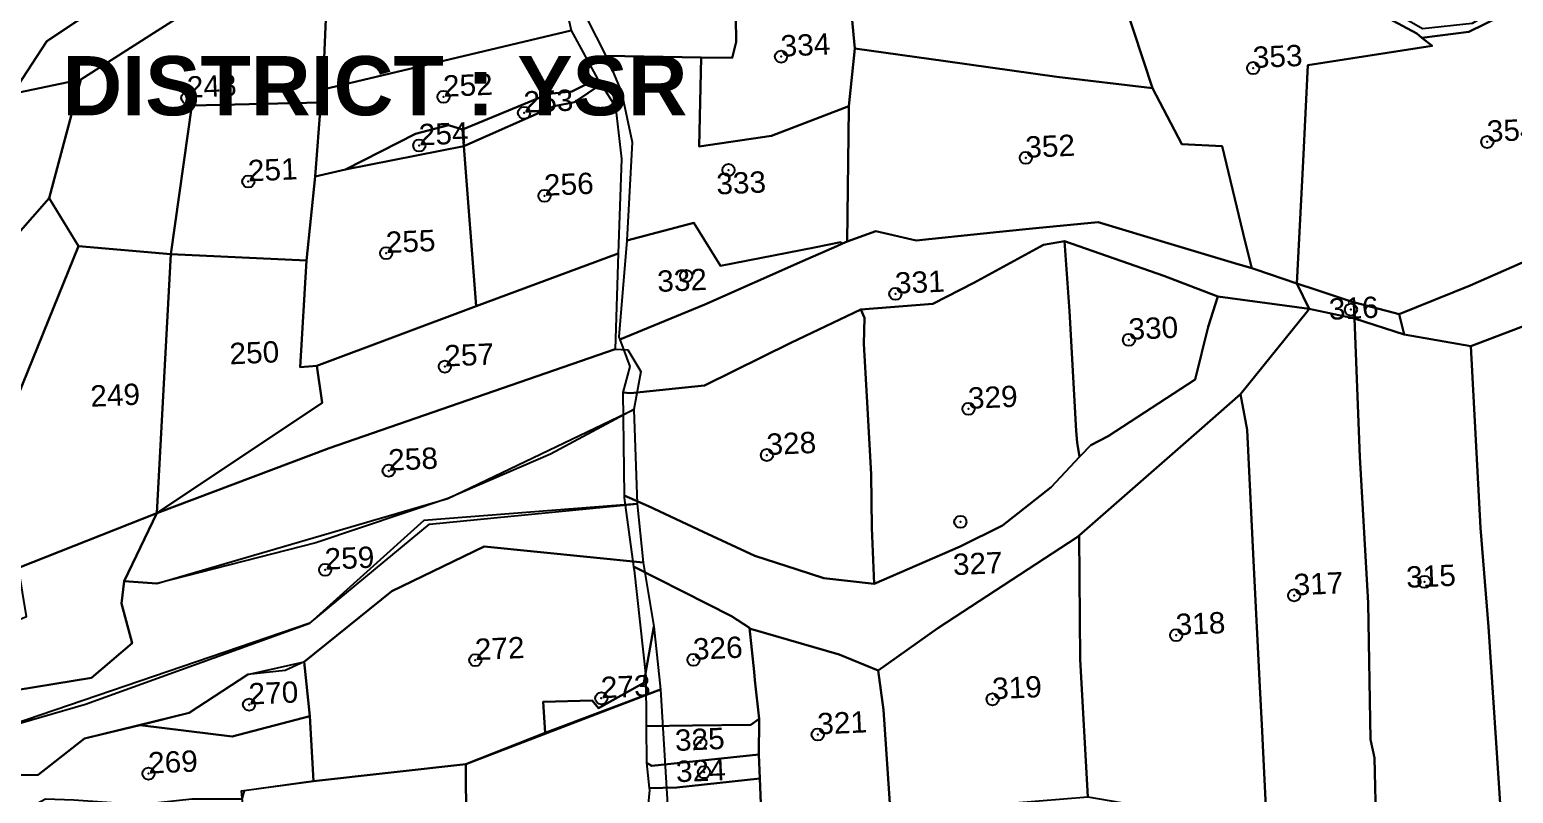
# Model space of a CAD drawing. Header units: inches. Extents: x 204181 to 273365, y 1587708 to 1600456.
# Drawn here: x 217638 to 218859, y 1594225 to 1594854 of the extents above; entities that cross this region are included whole.
import ezdxf

# ---------------------------------------------------------------- set-up
doc = ezdxf.new("R2010")
doc.units = ezdxf.units.IN
doc.header["$LTSCALE"] = 15
doc.header["$MEASUREMENT"] = 0
doc.header["$PDMODE"] = 32
doc.header["$PDSIZE"] = 10
for name, color, linetype in [('PLOT', 7, 'Continuous'), ('PLOTS NO', 7, 'Continuous'), ('TEXT', 1, 'Continuous')]:
    doc.layers.add(name, color=color, linetype=linetype)
doc.styles.get("Standard").update_dxf_attribs({"font": 'arial.ttf'})

msp = doc.modelspace()

# ---------------------------------------------------------------- linework, layer by layer
at = {"layer": 'PLOT'}
for points in [[(217783, 1595014.3), (217922.8, 1595263.1), (217939.5, 1595194.3), (217904.8, 1595153.4), (217855.4, 1595036.8), (217843.5, 1595008.3), (217849.3, 1594920.8), (217679.7, 1594812.6), (217623.3, 1594800.6), (217651.7, 1594844.1), (217702.1, 1594877.6), (217782.4, 1594906.1), (217809.8, 1594965.4), (217783, 1595014.3)], [(217623.3, 1594800.6), (217547.5, 1594817.6), (217628.9, 1594944.3), (217700.4, 1595044.1), (217783, 1595014.3), (217809.8, 1594965.4), (217782.4, 1594906.1), (217702.1, 1594877.6), (217651.7, 1594844.1), (217623.3, 1594800.6)], [(218490.6, 1594958.7), (218474, 1594961.7), (218470.4, 1594905.4), (218448.6, 1594910.2), (218390.6, 1594923), (218337.9, 1594934.8), (218330.2, 1594926.6), (218326.7, 1594930), (218313.1, 1594930.5), (218311.3, 1594939.8), (218281.3, 1594945.5), (218295.3, 1594909.4), (218298.2, 1594899), (218311.7, 1594890.5), (218316.5, 1594838.1), (218391.3, 1594827.5), (218482.8, 1594814.6), (218561.7, 1594805.3), (218530.3, 1594900.5), (218503.1, 1594909.8), (218489.3, 1594936.9), (218490.6, 1594958.7)], [(217884, 1594927), (218061.8, 1594948.2), (218083.1, 1594852.9), (217878.9, 1594804.2), (217884, 1594927)], [(218698.6, 1594921.1), (218686.1, 1594934.6), (218683.9, 1594936), (218664.7, 1594930.6), (218621.5, 1594903.5), (218559.7, 1594909.5), (218530.3, 1594900.5), (218561.7, 1594805.3), (218585.8, 1594759.3), (218619, 1594757.5), (218637.9, 1594678.9), (218643.2, 1594657.1), (218646.6, 1594656.1), (218680.5, 1594644.7), (218685.5, 1594745.2), (218689.5, 1594824.2), (218791.8, 1594840.3), (218783.3, 1594846.9), (218779, 1594850.3), (218747.8, 1594867.1), (218698.6, 1594921.1)], [(217653.7, 1594714.8), (217679.7, 1594812.6), (217849.3, 1594920.8), (217884, 1594927), (217878.9, 1594804.2), (217877.3, 1594793.5), (217771, 1594791.2), (217753.7, 1594668.7), (217677.7, 1594675.4), (217653.7, 1594714.8)], [(218939, 1594912.9), (218938, 1594913.9), (218929.5, 1594922.1), (218879.4, 1594891.8), (218824.6, 1594858.6), (218783.7, 1594854.1), (218748.3, 1594874.4), (218702.9, 1594926.3), (218698.6, 1594921.1), (218747.8, 1594867.1), (218779, 1594850.3), (218783.3, 1594846.9), (218821.9, 1594851.7), (218860.6, 1594870.7), (218936, 1594907.7), (218939, 1594912.9)], [(218298.2, 1594899), (218265.1, 1594914.7), (218258.3, 1594911.5), (218249, 1594910.7), (218246.6, 1594897.2), (218218.4, 1594884.4), (218219, 1594843.3), (218215.7, 1594830.3), (218190.3, 1594830.7), (218188.5, 1594757.4), (218248.1, 1594766.2), (218311.8, 1594790.6), (218316.5, 1594838.1), (218311.7, 1594890.5), (218298.2, 1594899)], [(219027.7, 1594790.7), (219006.6, 1594830.1), (218996.4, 1594849.2), (218936, 1594907.7), (218860.6, 1594870.7), (218821.9, 1594851.7), (218783.3, 1594846.9), (218791.8, 1594840.3), (218689.5, 1594824.2), (218685.5, 1594745.2), (218680.5, 1594644.7), (218696.4, 1594639.3), (218726, 1594629.4), (218764.7, 1594619.3), (218823.1, 1594642.9), (218877.9, 1594667), (218951.9, 1594725), (219024.9, 1594782.3), (219027.7, 1594790.7)], [(217878.9, 1594804.2), (218083.1, 1594852.9), (218104.9, 1594813), (218083.8, 1594802.5), (218064.9, 1594800.6), (217993.7, 1594771.3), (217982.3, 1594774.9), (217955.2, 1594767.8), (217897.6, 1594738.4), (217872.5, 1594732.7), (217877.3, 1594793.5), (217878.9, 1594804.2)], [(218561.7, 1594805.3), (218482.8, 1594814.6), (218391.3, 1594827.5), (218316.5, 1594838.1), (218311.8, 1594790.6), (218311.6, 1594788.7), (218310.2, 1594679.1), (218333.8, 1594687.8), (218367, 1594680.1), (218435.6, 1594687), (218465.6, 1594690), (218516.9, 1594695.1), (218577, 1594677), (218629.1, 1594661.3), (218643.2, 1594657.1), (218637.9, 1594678.9), (218619, 1594757.5), (218585.8, 1594759.3), (218561.7, 1594805.3)], [(218311.8, 1594790.6), (218248.1, 1594766.2), (218188.5, 1594757.4), (218190.3, 1594830.7), (218111.8, 1594832.1), (218112.4, 1594830.9), (218124.6, 1594802.2), (218133.4, 1594760.8), (218129.1, 1594680.1), (218184.2, 1594694.4), (218206.1, 1594659), (218283.5, 1594674.2), (218304.9, 1594678.5), (218306.5, 1594677.5), (218310.2, 1594679.1), (218311.6, 1594788.7), (218311.8, 1594790.6)], [(217470.1, 1594362.9), (217432.4, 1594427.1), (217469.7, 1594450), (217489.7, 1594563.7), (217501, 1594612), (217513.9, 1594635.5), (217558.8, 1594643.7), (217605, 1594699), (217613.5, 1594711.8), (217623.3, 1594800.6), (217679.7, 1594812.6), (217653.7, 1594714.8), (217582.9, 1594634.4), (217525.7, 1594533), (217505.4, 1594444.5), (217470.1, 1594362.9)], [(217994.9, 1594757.7), (217993.7, 1594771.3), (218064.9, 1594800.6), (218083.8, 1594802.5), (218104.9, 1594813), (218107.9, 1594808.7), (218085.8, 1594793.9), (218069.1, 1594790.6), (217994.9, 1594757.7)], [(217994.9, 1594757.7), (218069.1, 1594790.6), (218085.8, 1594793.9), (218107.9, 1594808.7), (218119.6, 1594790), (218124.6, 1594747.1), (218121.8, 1594669.3), (218005.1, 1594625.9), (217994.9, 1594757.7)], [(217771, 1594791.2), (217877.3, 1594793.5), (217872.5, 1594732.7), (217865.3, 1594663.6), (217753.7, 1594668.7), (217771, 1594791.2)], [(217994.9, 1594757.7), (217897.6, 1594738.4), (217955.2, 1594767.8), (217982.3, 1594774.9), (217993.7, 1594771.3), (217994.9, 1594757.7)], [(217994.9, 1594757.7), (218005.1, 1594625.9), (217874, 1594576.9), (217860.1, 1594575.7), (217865.3, 1594663.6), (217872.5, 1594732.7), (217897.6, 1594738.4), (217994.9, 1594757.7)], [(217505.4, 1594444.5), (217525.7, 1594533), (217582.9, 1594634.4), (217653.7, 1594714.8), (217677.7, 1594675.4), (217619.5, 1594531.9), (217546, 1594459.5), (217505.4, 1594444.5)], [(218306.5, 1594677.5), (218304.9, 1594678.5), (218283.5, 1594674.2), (218206.1, 1594659), (218184.2, 1594694.4), (218129.1, 1594680.1), (218122.5, 1594600.8), (218123.3, 1594598.6), (218193.3, 1594627.4), (218273.5, 1594662.9), (218301.9, 1594675.4), (218306.5, 1594677.5)], [(218643.2, 1594657.1), (218629.1, 1594661.3), (218577, 1594677), (218516.9, 1594695.1), (218465.6, 1594690), (218435.6, 1594687), (218367, 1594680.1), (218333.8, 1594687.8), (218310.2, 1594679.1), (218306.5, 1594677.5), (218301.9, 1594675.4), (218273.5, 1594662.9), (218193.3, 1594627.4), (218123.3, 1594598.6), (218131.5, 1594576.3), (218125.6, 1594554.8), (218132.1, 1594554.4), (218193, 1594560.6), (218263.9, 1594595.7), (218321.7, 1594623.1), (218380.7, 1594627.8), (218414.6, 1594645.1), (218471.8, 1594676.5), (218489.3, 1594679.5), (218571, 1594650.9), (218615.3, 1594633.8), (218690.5, 1594623.7), (218680.5, 1594644.7), (218646.6, 1594656.1), (218643.2, 1594657.1)], [(218501.6, 1594501.8), (218499.5, 1594513.7), (218498.9, 1594523.4), (218493.4, 1594621.9), (218489.3, 1594679.5), (218471.8, 1594676.5), (218414.6, 1594645.1), (218380.7, 1594627.8), (218321.7, 1594623.1), (218324.5, 1594616.3), (218324, 1594595), (218326.5, 1594551.5), (218330.1, 1594487.8), (218330.6, 1594443.5), (218332.6, 1594397.4), (218403.2, 1594428.1), (218438.2, 1594445.4), (218478.3, 1594477.1), (218501.6, 1594501.8)], [(218615.3, 1594633.8), (218571, 1594650.9), (218489.3, 1594679.5), (218493.4, 1594621.9), (218498.9, 1594523.4), (218499.5, 1594513.7), (218501.6, 1594501.8), (218502.7, 1594503), (218510.8, 1594511.6), (218525, 1594519), (218596.7, 1594565.5), (218607.5, 1594608.9), (218615.3, 1594633.8)], [(217616.2, 1594459.1), (217619.5, 1594531.9), (217677.7, 1594675.4), (217753.7, 1594668.7), (217742.2, 1594455.6), (217628.5, 1594410.7), (217616.2, 1594459.1)], [(217742.2, 1594455.6), (217878.2, 1594546.3), (217874, 1594576.9), (218005.1, 1594625.9), (218121.8, 1594669.3), (218119.5, 1594590.6), (217884.1, 1594509.2), (217742.2, 1594455.6)], [(217874, 1594576.9), (217878.2, 1594546.3), (217742.2, 1594455.6), (217753.7, 1594668.7), (217865.3, 1594663.6), (217860.1, 1594575.7), (217874, 1594576.9)], [(218764.7, 1594619.3), (218726, 1594629.4), (218696.4, 1594639.3), (218680.5, 1594644.7), (218690.5, 1594623.7), (218727.9, 1594615.7), (218768.7, 1594602.5), (218764.7, 1594619.3)], [(218949.5, 1594234.1), (218939.4, 1594366.4), (218924.4, 1594543.4), (218918.8, 1594644.1), (218898, 1594621.2), (218823.5, 1594593), (218831.5, 1594443.4), (218838, 1594361.9), (218848.2, 1594208.5), (218888.7, 1594211.9), (218890, 1594211.7), (218935, 1594229.8), (218949.5, 1594234.1)], [(218690.5, 1594623.7), (218615.3, 1594633.8), (218607.5, 1594608.9), (218596.7, 1594565.5), (218525, 1594519), (218510.8, 1594511.6), (218502.7, 1594503), (218501.6, 1594501.8), (218478.3, 1594477.1), (218438.2, 1594445.4), (218403.2, 1594428.1), (218332.6, 1594397.4), (218291, 1594402), (218269.3, 1594409.1), (218234.3, 1594420.4), (218191.7, 1594440.3), (218146.8, 1594461.3), (218126.8, 1594470), (218126.8, 1594468.3), (218134.4, 1594411.8), (218215, 1594370.7), (218229.9, 1594361.1), (218230.8, 1594360.5), (218303.8, 1594339.3), (218335.8, 1594326.2), (218384.8, 1594360.9), (218499.6, 1594435.9), (218501.2, 1594437.2), (218600.1, 1594523.7), (218634.1, 1594553.5), (218689.1, 1594621.9), (218690.5, 1594623.7)], [(218332.6, 1594397.4), (218330.6, 1594443.5), (218330.1, 1594487.8), (218326.5, 1594551.5), (218324, 1594595), (218324.5, 1594616.3), (218321.7, 1594623.1), (218263.9, 1594595.7), (218193, 1594560.6), (218132.1, 1594554.4), (218125.6, 1594554.8), (218126.8, 1594470), (218146.8, 1594461.3), (218191.7, 1594440.3), (218234.3, 1594420.4), (218269.3, 1594409.1), (218291, 1594402), (218332.6, 1594397.4)], [(218727.9, 1594615.7), (218690.5, 1594623.7), (218689.1, 1594621.9), (218634.1, 1594553.5), (218639.4, 1594524.1), (218644.8, 1594416.3), (218650, 1594312.7), (218651.9, 1594276.1), (218652.5, 1594264.3), (218655.3, 1594202.6), (218714.4, 1594190.9), (218745.6, 1594194.5), (218744.4, 1594254.2), (218741, 1594269.3), (218739.1, 1594381.7), (218732.2, 1594502), (218727.9, 1594615.7)], [(218768.7, 1594602.5), (218727.9, 1594615.7), (218732.2, 1594502), (218739.1, 1594381.7), (218741, 1594269.3), (218744.4, 1594254.2), (218745.6, 1594194.5), (218846.5, 1594208.4), (218848.2, 1594208.5), (218838, 1594361.9), (218831.5, 1594443.4), (218823.5, 1594593), (218768.7, 1594602.5)], [(217742.2, 1594455.6), (217884.1, 1594509.2), (218119.5, 1594590.6), (218129.7, 1594590), (218140.5, 1594572.2), (218134.8, 1594540.9), (218066.1, 1594504.1), (217981.7, 1594467.7), (217873, 1594431.1), (217742.2, 1594397.7), (217715.2, 1594399.7), (217742.2, 1594455.6)], [(218655.3, 1594202.6), (218652.5, 1594264.3), (218651.9, 1594276.1), (218650, 1594312.7), (218644.8, 1594416.3), (218639.4, 1594524.1), (218634.1, 1594553.5), (218600.1, 1594523.7), (218501.2, 1594437.2), (218502.1, 1594335), (218508.4, 1594222.2), (218554.8, 1594214.2), (218655.3, 1594202.6)], [(217611.3, 1594277.6), (217611.2, 1594307.4), (217688.4, 1594320), (217721.9, 1594348.6), (217713, 1594381.2), (217715.2, 1594399.7), (217742.2, 1594397.7), (217981.7, 1594467.7), (218134.8, 1594540.9), (218137.6, 1594463.3), (217961.9, 1594449.6), (217868.1, 1594365), (217611.3, 1594277.6)], [(217628.5, 1594410.7), (217742.2, 1594455.6), (217715.2, 1594399.7), (217713, 1594381.2), (217721.9, 1594348.6), (217688.4, 1594320), (217611.2, 1594307.4), (217611.3, 1594277.6), (217518.1, 1594225.1), (217473.2, 1594250.5), (217294.4, 1594144.8), (217173.1, 1594103.5), (217256.8, 1594195), (217369.4, 1594244), (217514.2, 1594320.6), (217635, 1594370.5), (217628.5, 1594410.7)], [(218508.4, 1594222.2), (218502.1, 1594335), (218501.2, 1594437.2), (218499.6, 1594435.9), (218384.8, 1594360.9), (218335.8, 1594326.2), (218340.3, 1594293.7), (218346, 1594208.8), (218348.3, 1594209), (218508.4, 1594222.2)], [(217868, 1594288.5), (217863.4, 1594333.1), (217935.7, 1594391.3), (218011.5, 1594428.2), (218142.3, 1594414.9), (218151.1, 1594362.3), (218142.9, 1594315.8), (218105.6, 1594295.1), (218100.5, 1594301.3), (218060.2, 1594300.3), (218061.8, 1594274.8), (217996.6, 1594249.1), (217871.1, 1594234.9), (217868, 1594288.5)], [(218229.9, 1594361.1), (218215, 1594370.7), (218134.4, 1594411.8), (218134.9, 1594408.6), (218144.6, 1594321.1), (218145, 1594281.3), (218144.9, 1594280.4), (218183.1, 1594280.9), (218231.1, 1594281.5), (218237.8, 1594286.4), (218234.4, 1594318.2), (218233.7, 1594325), (218229.9, 1594361.1)], [(218061.8, 1594274.8), (218060.2, 1594300.3), (218100.5, 1594301.3), (218105.6, 1594295.1), (218142.9, 1594315.8), (218151.1, 1594362.3), (218156.6, 1594310.4), (218061.8, 1594274.8)], [(218335.8, 1594326.2), (218303.8, 1594339.3), (218230.8, 1594360.5), (218229.9, 1594361.1), (218233.7, 1594325), (218234.4, 1594318.2), (218237.8, 1594286.4), (218237.9, 1594285.1), (218237.6, 1594257), (218238.5, 1594237.2), (218240.5, 1594188.8), (218252.2, 1594198.5), (218346, 1594208.8), (218340.3, 1594293.7), (218335.8, 1594326.2)], [(217728.5, 1594281.2), (217768.8, 1594291.2), (217817.2, 1594322.9), (217863.4, 1594333.1), (217868, 1594288.5), (217804.2, 1594271.7), (217728.5, 1594281.2)], [(217996.6, 1594249.1), (218156.6, 1594310.4), (218163.2, 1594202), (218154.3, 1594177.1), (218162.4, 1594158.3), (217997.4, 1594104), (217996.6, 1594249.1)], [(217728.5, 1594281.2), (217804.2, 1594271.7), (217868, 1594288.5), (217871.1, 1594234.9), (217814.1, 1594227), (217812.2, 1594220.1), (217771.1, 1594220.2), (217728.2, 1594215.5), (217673.8, 1594219.5), (217650.6, 1594220.2), (217584.4, 1594184.9), (217581.7, 1594155.3), (217567.2, 1594156.1), (217566.4, 1594186), (217603.7, 1594222.2), (217627.2, 1594240), (217644.5, 1594240.2), (217682.8, 1594270), (217728.5, 1594281.2)], [(218237.6, 1594257), (218237.9, 1594285.1), (218237.8, 1594286.4), (218231.1, 1594281.5), (218183.1, 1594280.9), (218144.9, 1594280.4), (218145.3, 1594250), (218149.7, 1594247.7), (218237.6, 1594257)], [(218238.5, 1594237.2), (218237.6, 1594257), (218149.7, 1594247.7), (218145.3, 1594250), (218147.5, 1594229.2), (218170.1, 1594229.9), (218238.5, 1594237.2)], [(217996.6, 1594249.1), (217997.4, 1594104), (217923.3, 1594058.1), (217881.7, 1594053.1), (217850.7, 1594049.3), (217823.2, 1594069.7), (217822.4, 1594115.2), (217811.8, 1594227), (217871.1, 1594234.9), (217996.6, 1594249.1)], [(218240.5, 1594188.8), (218238.5, 1594237.2), (218170.1, 1594229.9), (218147.5, 1594229.2), (218147.6, 1594227.7), (218146.5, 1594216.2), (218154.2, 1594179.7), (218240.5, 1594188.8)]]:
    msp.add_lwpolyline(points, close=True, dxfattribs=at)
for points in [[(218087.6, 1594879.8), (218111.8, 1594832.1), (218190.3, 1594830.7), (218215.7, 1594830.3), (218219, 1594843.3), (218218.4, 1594884.4)], [(218877.9, 1594667), (218823.1, 1594642.9), (218764.7, 1594619.3), (218768.7, 1594602.5), (218823.5, 1594593), (218898, 1594621.2)], [(217611.3, 1594277.6), (217683.5, 1594298.5), (217868.1, 1594365), (217966.6, 1594446.6), (218137.6, 1594463.3), (218142.3, 1594414.9), (218011.5, 1594428.2), (217935.7, 1594391.3), (217863.4, 1594333.1), (217847.9, 1594326.1), (217817.2, 1594322.9), (217768.8, 1594291.2), (217682.8, 1594270), (217644.5, 1594240.2), (217627.2, 1594240)]]:
    msp.add_lwpolyline(points, dxfattribs=at)
at = {"layer": 'PLOTS NO', "color": 7}
for p in [(218255.9, 1594831.3), (218644.5, 1594821.9), (217767.3, 1594797.4), (217978.1, 1594798.2), (218044.4, 1594785.1), (218837.1, 1594761.1), (217958.2, 1594758.2), (218457.3, 1594748), (218212.7, 1594738), (217817.5, 1594728.6), (218061.2, 1594716.7), (217931, 1594669.6), (218177.8, 1594650.8), (218350, 1594636.1), (218724.9, 1594623.1), (218542.2, 1594598.2), (217979.2, 1594576.2), (218410.1, 1594541.4), (218244.3, 1594503.4), (217933, 1594490.5), (218403.5, 1594448.4), (217880.7, 1594409), (218785.5, 1594399), (218678.1, 1594387.9), (218581, 1594355.1), (218004.3, 1594334.6), (218183.8, 1594334.9), (217818.1, 1594298), (218108, 1594303.2), (218430, 1594302.4), (218286.1, 1594273.4), (218189.5, 1594266.6), (217735.4, 1594241.2), (218192.5, 1594242.4)]:
    msp.add_point(p, dxfattribs=at)

# ---------------------------------------------------------------- texts
for s, p in [('334', (218255.9, 1594831.3)), ('353', (218644.5, 1594821.9)), ('248', (217767.3, 1594797.4)), ('252', (217978.1, 1594798.2)), ('253', (218044.4, 1594785.1)), ('254', (217958.2, 1594758.2)), ('354', (218837.1, 1594761.1)), ('352', (218457.3, 1594748)), ('251', (217817.5, 1594728.6)), ('256', (218061.2, 1594716.7)), ('333', (218203, 1594717.8)), ('255', (217931, 1594669.6)), ('332', (218154.4, 1594637.6)), ('331', (218350, 1594636.1)), ('316', (218707.1, 1594614.7)), ('330', (218542.2, 1594598.2)), ('250', (217802.4, 1594578)), ('257', (217979.2, 1594576.2)), ('249', (217687.9, 1594543.1)), ('329', (218410.1, 1594541.4)), ('328', (218244.3, 1594503.4)), ('258', (217933, 1594490.5)), ('259', (217880.7, 1594409)), ('327', (218397.7, 1594404.5)), ('315', (218770.7, 1594394.1)), ('317', (218678.1, 1594387.9)), ('318', (218581, 1594355.1)), ('272', (218004.3, 1594334.6)), ('326', (218183.8, 1594334.9)), ('270', (217818.1, 1594298)), ('273', (218108, 1594303.2)), ('319', (218430, 1594302.4)), ('321', (218286.1, 1594273.4)), ('325', (218169, 1594259.8)), ('269', (217735.4, 1594241.2)), ('324', (218169.8, 1594234.1))]:
    msp.add_text(s, height=17.55, rotation=2.5251, dxfattribs=at).set_placement(p)
at = {"layer": 'TEXT', "insert": (217664.6, 1594994.2), "char_height": 48.726, "width": 1304.003, "attachment_point": 1}
msp.add_mtext('{\\fArial|b1|i0|c0|p34;\\C1;VILLAGE NAME :\\C5; ALAVALAPADU\\P\\C1;MANDAL : \\C5;VEMPALLI\\P\\pxql;\\C1;DISTRICT : \\C5;YSR}', dxfattribs=at)

doc.saveas('drawing.dxf')
